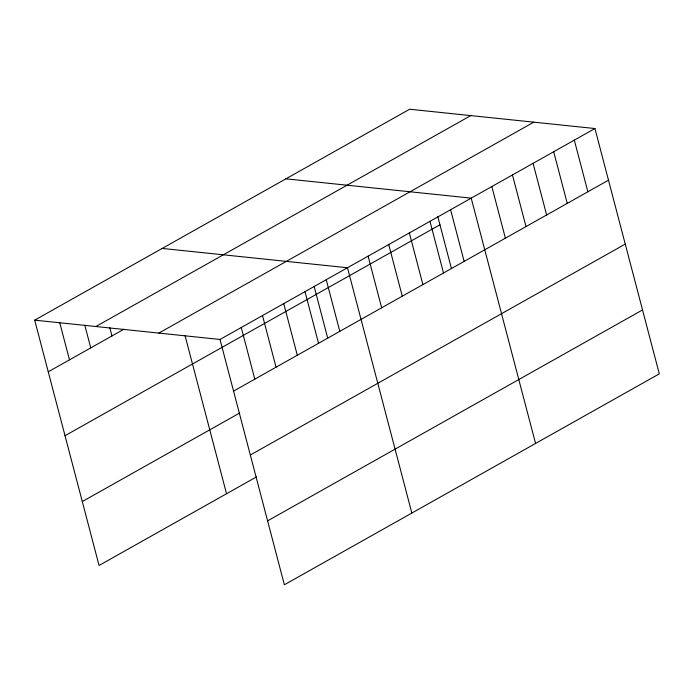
<?xml version="1.0" encoding="UTF-8"?>
<svg xmlns="http://www.w3.org/2000/svg" width="694" height="694" viewBox="0 0 694 694"><rect width="100%" height="100%" fill="white"/><g stroke="black" fill="none" stroke-linecap="round" stroke-linejoin="round"><path stroke-width="1.04" d="M34.7 320.151L409.634 109.227L594.94 128.537L659.3 373.849L284.367 584.773L220.007 339.461L34.7 320.151L99.06 565.463L256.528 476.873M95.85 326.527L470.784 115.594M48.25 371.793L123.992 329.182M158.857 333.085L533.79 122.161M220.007 339.461L594.94 128.537M65.019 435.702L439.953 224.778M233.557 391.104L608.491 180.18M82.291 501.554L239.76 412.965M250.326 455.012L625.259 244.088M267.598 520.864L642.531 309.94M285.902 178.826L471.217 198.146L535.568 443.457M162.179 248.435L347.486 267.745L411.846 513.057M574.32 140.136L587.87 191.778M553.699 151.743L567.25 203.385M533.079 163.342L546.629 214.984M512.458 174.94L526.009 226.582M491.838 186.539L505.388 238.189M450.597 209.744L464.139 261.386M437.819 216.667L451.464 268.682M429.976 221.343L443.518 272.985M409.347 232.941L422.898 284.592M388.727 244.548L402.277 296.191M368.106 256.147L381.657 307.789M326.241 279.699L339.791 331.342M314.096 286.266L327.742 338.282M304.996 291.654L318.546 343.296M283.751 303.608L297.301 355.25M262.506 315.553L276.047 367.204M241.252 327.507L254.802 379.15M185.038 335.584L226.53 493.746M109.817 327.672L111.986 335.939M84.781 325.165L90.74 347.885M59.736 322.658L69.495 359.839"/></g></svg>
